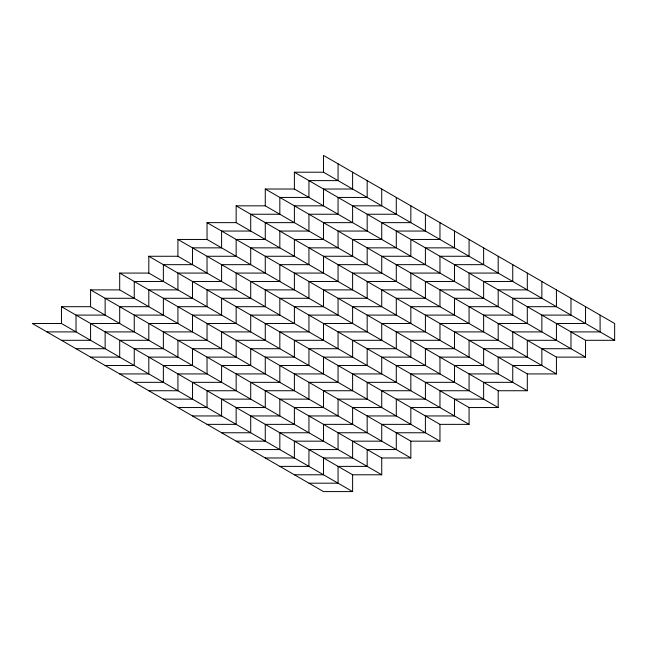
<?xml version="1.0" encoding="UTF-8"?>
<svg xmlns="http://www.w3.org/2000/svg" width="647" height="647" viewBox="0 0 647 647"><rect width="100%" height="100%" fill="white"/><g stroke="black" fill="none" stroke-linecap="round" stroke-linejoin="round"><path stroke-width="0.97" d="M294.385 172.215L585.535 340.306L585.535 357.12L294.385 189.021L294.385 172.215L323.5 172.215L614.65 340.306L614.65 323.5L323.5 155.409L323.5 172.215M265.27 189.021L556.42 357.12L556.42 373.926L265.27 205.835L265.27 189.021L294.385 189.021M236.155 205.835L527.305 373.926L527.305 390.739L236.155 222.641L236.155 205.835L265.27 205.835M207.04 222.641L498.19 390.739L498.19 407.545L207.04 239.455L207.04 222.641L236.155 222.641M177.925 239.455L469.075 407.545L469.075 424.359L177.925 256.261L177.925 239.455L207.04 239.455M148.81 256.261L439.96 424.359L439.96 441.165L148.81 273.074L148.81 256.261L177.925 256.261M119.695 273.074L410.845 441.165L410.845 457.979L119.695 289.88L119.695 273.074L148.81 273.074M90.58 289.88L381.73 457.979L381.73 474.785L90.58 306.694L90.58 289.88L119.695 289.88M61.465 306.694L352.615 474.785L352.615 491.591L61.465 323.5L61.465 306.694L90.58 306.694M61.465 323.5L32.35 323.5L323.5 491.591L352.615 491.591M46.907 331.903L76.022 331.903L76.022 315.097L105.138 315.097L105.138 298.283L134.252 298.283L134.252 281.477L163.368 281.477L163.368 264.663L192.482 264.663L192.482 247.858L221.597 247.858L221.597 231.052L250.712 231.052L250.712 214.238L279.827 214.238L279.827 197.432L308.942 197.432L308.942 180.618L338.058 180.618L338.058 163.812M61.465 340.306L90.58 340.306L90.58 323.5L119.695 323.5L119.695 306.694L148.81 306.694L148.81 289.88L177.925 289.88L177.925 273.074L207.04 273.074L207.04 256.261L236.155 256.261L236.155 239.455L265.27 239.455L265.27 222.641L294.385 222.641L294.385 205.835L323.5 205.835L323.5 189.021L352.615 189.021L352.615 172.215M585.535 340.306L614.65 340.306M76.022 348.717L105.138 348.717L105.138 331.903L134.252 331.903L134.252 315.097L163.368 315.097L163.368 298.283L192.482 298.283L192.482 281.477L221.597 281.477L221.597 264.663L250.712 264.663L250.712 247.858L279.827 247.858L279.827 231.052L308.942 231.052L308.942 214.238L338.058 214.238L338.058 197.432L367.173 197.432L367.173 180.618M90.58 357.12L119.695 357.12L119.695 340.306L148.81 340.306L148.81 323.5L177.925 323.5L177.925 306.694L207.04 306.694L207.04 289.88L236.155 289.88L236.155 273.074L265.27 273.074L265.27 256.261L294.385 256.261L294.385 239.455L323.5 239.455L323.5 222.641L352.615 222.641L352.615 205.835L381.73 205.835L381.73 189.021M556.42 357.12L585.535 357.12M105.138 365.523L134.252 365.523L134.252 348.717L163.368 348.717L163.368 331.903L192.482 331.903L192.482 315.097L221.597 315.097L221.597 298.283L250.712 298.283L250.712 281.477L279.827 281.477L279.827 264.663L308.942 264.663L308.942 247.858L338.058 247.858L338.058 231.052L367.173 231.052L367.173 214.238L396.287 214.238L396.287 197.432M119.695 373.926L148.81 373.926L148.81 357.12L177.925 357.12L177.925 340.306L207.04 340.306L207.04 323.5L236.155 323.5L236.155 306.694L265.27 306.694L265.27 289.88L294.385 289.88L294.385 273.074L323.5 273.074L323.5 256.261L352.615 256.261L352.615 239.455L381.73 239.455L381.73 222.641L410.845 222.641L410.845 205.835M527.305 373.926L556.42 373.926M134.252 382.337L163.368 382.337L163.368 365.523L192.482 365.523L192.482 348.717L221.597 348.717L221.597 331.903L250.712 331.903L250.712 315.097L279.827 315.097L279.827 298.283L308.942 298.283L308.942 281.477L338.058 281.477L338.058 264.663L367.173 264.663L367.173 247.858L396.287 247.858L396.287 231.052L425.402 231.052L425.402 214.238M148.81 390.739L177.925 390.739L177.925 373.926L207.04 373.926L207.04 357.12L236.155 357.12L236.155 340.306L265.27 340.306L265.27 323.5L294.385 323.5L294.385 306.694L323.5 306.694L323.5 289.88L352.615 289.88L352.615 273.074L381.73 273.074L381.73 256.261L410.845 256.261L410.845 239.455L439.96 239.455L439.96 222.641M498.19 390.739L527.305 390.739M163.368 399.142L192.482 399.142L192.482 382.337L221.597 382.337L221.597 365.523L250.712 365.523L250.712 348.717L279.827 348.717L279.827 331.903L308.942 331.903L308.942 315.097L338.058 315.097L338.058 298.283L367.173 298.283L367.173 281.477L396.287 281.477L396.287 264.663L425.402 264.663L425.402 247.858L454.517 247.858L454.517 231.052M177.925 407.545L207.04 407.545L207.04 390.739L236.155 390.739L236.155 373.926L265.27 373.926L265.27 357.12L294.385 357.12L294.385 340.306L323.5 340.306L323.5 323.5L352.615 323.5L352.615 306.694L381.73 306.694L381.73 289.88L410.845 289.88L410.845 273.074L439.96 273.074L439.96 256.261L469.075 256.261L469.075 239.455M469.075 407.545L498.19 407.545M192.482 415.948L221.597 415.948L221.597 399.142L250.712 399.142L250.712 382.337L279.827 382.337L279.827 365.523L308.942 365.523L308.942 348.717L338.058 348.717L338.058 331.903L367.173 331.903L367.173 315.097L396.287 315.097L396.287 298.283L425.402 298.283L425.402 281.477L454.517 281.477L454.517 264.663L483.632 264.663L483.632 247.858M207.04 424.359L236.155 424.359L236.155 407.545L265.27 407.545L265.27 390.739L294.385 390.739L294.385 373.926L323.5 373.926L323.5 357.12L352.615 357.12L352.615 340.306L381.73 340.306L381.73 323.5L410.845 323.5L410.845 306.694L439.96 306.694L439.96 289.88L469.075 289.88L469.075 273.074L498.19 273.074L498.19 256.261M439.96 424.359L469.075 424.359M221.597 432.762L250.712 432.762L250.712 415.948L279.827 415.948L279.827 399.142L308.942 399.142L308.942 382.337L338.058 382.337L338.058 365.523L367.173 365.523L367.173 348.717L396.287 348.717L396.287 331.903L425.402 331.903L425.402 315.097L454.517 315.097L454.517 298.283L483.632 298.283L483.632 281.477L512.747 281.477L512.747 264.663M236.155 441.165L265.27 441.165L265.27 424.359L294.385 424.359L294.385 407.545L323.5 407.545L323.5 390.739L352.615 390.739L352.615 373.926L381.73 373.926L381.73 357.12L410.845 357.12L410.845 340.306L439.96 340.306L439.96 323.5L469.075 323.5L469.075 306.694L498.19 306.694L498.19 289.88L527.305 289.88L527.305 273.074M410.845 441.165L439.96 441.165M250.712 449.568L279.827 449.568L279.827 432.762L308.942 432.762L308.942 415.948L338.058 415.948L338.058 399.142L367.173 399.142L367.173 382.337L396.287 382.337L396.287 365.523L425.402 365.523L425.402 348.717L454.517 348.717L454.517 331.903L483.632 331.903L483.632 315.097L512.747 315.097L512.747 298.283L541.862 298.283L541.862 281.477M265.27 457.979L294.385 457.979L294.385 441.165L323.5 441.165L323.5 424.359L352.615 424.359L352.615 407.545L381.73 407.545L381.73 390.739L410.845 390.739L410.845 373.926L439.96 373.926L439.96 357.12L469.075 357.12L469.075 340.306L498.19 340.306L498.19 323.5L527.305 323.5L527.305 306.694L556.42 306.694L556.42 289.88M381.73 457.979L410.845 457.979M279.827 466.382L308.942 466.382L308.942 449.568L338.058 449.568L338.058 432.762L367.173 432.762L367.173 415.948L396.287 415.948L396.287 399.142L425.402 399.142L425.402 382.337L454.517 382.337L454.517 365.523L483.632 365.523L483.632 348.717L512.747 348.717L512.747 331.903L541.862 331.903L541.862 315.097L570.977 315.097L570.977 298.283M294.385 474.785L323.5 474.785L323.5 457.979L352.615 457.979L352.615 441.165L381.73 441.165L381.73 424.359L410.845 424.359L410.845 407.545L439.96 407.545L439.96 390.739L469.075 390.739L469.075 373.926L498.19 373.926L498.19 357.12L527.305 357.12L527.305 340.306L556.42 340.306L556.42 323.5L585.535 323.5L585.535 306.694M352.615 474.785L381.73 474.785M308.942 483.188L338.058 483.188L338.058 466.382L367.173 466.382L367.173 449.568L396.287 449.568L396.287 432.762L425.402 432.762L425.402 415.948L454.517 415.948L454.517 399.142L483.632 399.142L483.632 382.337L512.747 382.337L512.747 365.523L541.862 365.523L541.862 348.717L570.977 348.717L570.977 331.903L600.092 331.903L600.092 315.097"/></g></svg>
